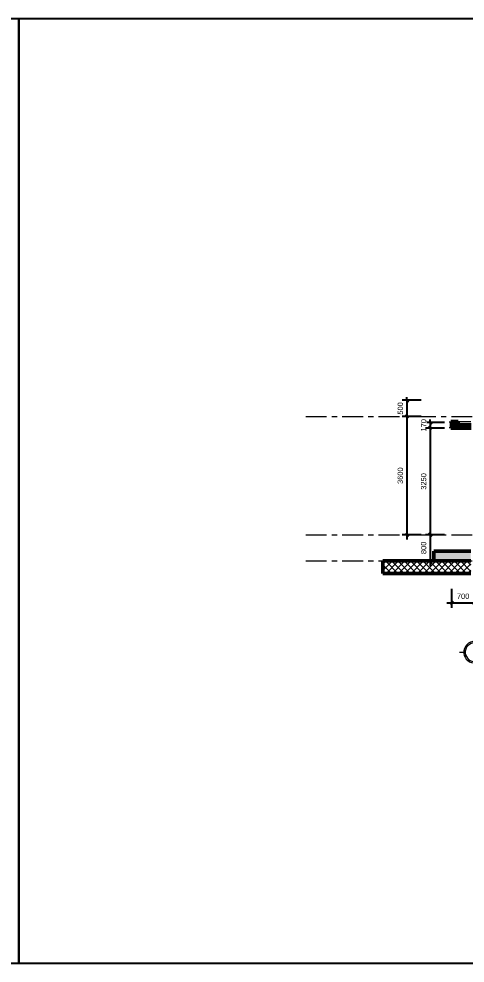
# Model space of a CAD drawing. Header units: millimetres. Extents: x 2164007 to 2324354, y -2513385 to -2308978.
# Drawn here: x 2283289 to 2296906, y -2513385 to -2484607 of the extents above; entities that cross this region are included whole.
import ezdxf

# ---------------------------------------------------------------- set-up
doc = ezdxf.new("R2010")
doc.units = ezdxf.units.MM
doc.linetypes.add('Grid Line', pattern=[22.225, 12.7, -3.175, 3.175, -3.175])
doc.layers.add('5', color=5, linetype='Continuous')
for name, color, linetype, lineweight in [('A-ANNO-DIMS', 211, 'Continuous', 9), ('A-DETL-GENF', 8, 'Continuous', 9), ('A-DETL-WIDE', 214, 'Continuous', 50), ('A-FLOR', 8, 'Continuous', 13), ('A-FLOR-PATT', 8, 'Continuous', 13), ('S-GRID', 8, 'Continuous', 9), ('S-GRID-IDEN', 8, 'Continuous', 9)]:
    doc.layers.add(name, color=color, linetype=linetype, lineweight=lineweight)
doc.styles.add('Arial_1', font='arial.ttf', dxfattribs={"height": 162.282934})
doc.dimstyles.new('Dim_dai_ca_vu_1', dxfattribs={"dimscale": 304.8, "dimtxt": 165, "dimasz": 0.292969, "dimexe": 0.492126, "dimexo": 0.0625, "dimgap": 0.393701, "dimtad": 1, "dimdec": 0, "dimzin": 0, "dimdsep": 46, "dimtxsty": 'Arial_1', "dimblk1": 'OBLIQUE', "dimblk2": 'OBLIQUE', "dimsah": 1, "dimcen": 0.09, "dimdle": 0.492126, "dimadec": 0, "dimazin": 0, "dimtfac": 1, "dimtdec": 4, "dimtix": 1, "dimtmove": 0, "dimatfit": 3, "dimfxl": 0.984252, "dimfxlon": 1, "dimtvp": 1, "dimtfill": 1, "dimtolj": 1, "dimtzin": 0, "dimarcsym": 2})

# ---------------------------------------------------------------- blocks, each defined once
blk = doc.blocks.new('Floors 3 - Floors 3-1078498-mc c-cc')
at = {"layer": 'A-FLOR-PATT', "lineweight": 13}
h = blk.add_hatch(color=256, dxfattribs=at)
h.paths.add_polyline_path([(12487, 3250), (12671, 3250), (12671, 3450), (12471, 3450), (12471, 3250)], flags=0)
h.paths.add_polyline_path([(-4829, 3250), (-4629, 3250), (-4629, 3450), (-4829, 3450)], flags=0)
at = {"layer": 'A-FLOR', "lineweight": 50}
for p, q in [((-4629, 3450), (-4829, 3450)), ((-4829, 3450), (-4829, 3250)), ((-4829, 3250), (-4629, 3250)), ((-4629, 3250), (-4629, 3450)), ((12671, 3450), (12471, 3450)), ((12471, 3450), (12471, 3250)), ((12471, 3250), (12671, 3250)), ((12671, 3250), (12671, 3450))]:
    blk.add_line(p, q, dxfattribs=at)
at = {"layer": 'A-FLOR'}
for p, q in [((-4629, 3450), (-4244, 3450)), ((12086, 3450), (12471, 3450))]:
    blk.add_line(p, q, dxfattribs=at)
blk = doc.blocks.new('Floors 6 - Floors 3-1090177-mc c-cc')
at = {"layer": 'A-FLOR-PATT', "lineweight": 13}
h = blk.add_hatch(color=256, dxfattribs=at)
h.paths.add_polyline_path([(12671, 3250), (12701, 3250), (12701, 3280), (12671, 3280)], flags=0)
h.paths.add_polyline_path([(-4859, 3250), (-4829, 3250), (-4829, 3280), (-4859, 3280)], flags=0)
h.paths.add_polyline_path([(12671, 3420), (12701, 3420), (12701, 3450), (12671, 3450)], flags=0)
h.paths.add_polyline_path([(-4859, 3420), (-4829, 3420), (-4829, 3450), (-4859, 3450)], flags=0)
at = {"layer": 'A-FLOR', "lineweight": 50}
for p, q in [((-4829, 3450), (-4859, 3450)), ((-4859, 3450), (-4859, 3420)), ((-4859, 3420), (-4829, 3420)), ((-4829, 3280), (-4859, 3280)), ((-4859, 3280), (-4859, 3250)), ((-4859, 3250), (-4829, 3250)), ((-4829, 3420), (-4829, 3450)), ((-4829, 3250), (-4829, 3280)), ((12701, 3450), (12671, 3450)), ((12671, 3450), (12671, 3420)), ((12671, 3420), (12701, 3420)), ((12701, 3280), (12671, 3280)), ((12671, 3280), (12671, 3250)), ((12671, 3250), (12701, 3250)), ((12701, 3420), (12701, 3450)), ((12701, 3250), (12701, 3280))]:
    blk.add_line(p, q, dxfattribs=at)
blk = doc.blocks.new('Grid - Structural Grid-308830-mc c-cc')
at = {"layer": 'S-GRID-IDEN'}
for p, q in [((-4129, -3115), (-4129, -3250)), ((-4594, -3580), (-4459, -3580)), ((-3664, -3580), (-3799, -3580)), ((-4129, -4045), (-4129, -3910))]:
    blk.add_line(p, q, dxfattribs=at)
at = {"layer": 'S-GRID-IDEN', "lineweight": 13}
for start, end in [(86.5906, 185.4173), (3.4094, 86.5906), (185.4173, 275.4173), (275.4173, 3.4094)]:
    blk.add_arc((-4129, -3580), 330, start, end, dxfattribs=at)
at = {"layer": 'S-GRID-IDEN'}
for start, end in [(86.5906, 185.4173), (3.4094, 86.5906), (185.4173, 275.4173), (275.4173, 3.4094)]:
    blk.add_arc((-4129, -3580), 285, start, end, dxfattribs=at)
blk = doc.blocks.new('_Oblique')
at = {"color": 0, "linetype": 'ByBlock', "lineweight": -2}
blk.add_line((-0.5, -0.5), (0.5, 0.5), dxfattribs=at)
blk = doc.blocks.new('*D706')
at = {"layer": 'A-ANNO-DIMS', "color": 0, "lineweight": -2}
for p, q in [((2296273, -2496909), (2295692, -2496909)), ((2296273, -2497079), (2295692, -2497079)), ((2295842, -2496909), (2295842, -2496820)), ((2295842, -2496909), (2295842, -2497079)), ((2295842, -2497079), (2295842, -2497168))]:
    blk.add_line(p, q, dxfattribs=at)
at = {"layer": 'Defpoints', "color": 0}
for p in [(2296292, -2496909), (2296292, -2497079)]:
    blk.add_point(p, dxfattribs=at)
at = {"layer": 'A-ANNO-DIMS', "color": 0, "lineweight": -2, "xscale": 89.296875, "yscale": 89.296875, "zscale": 89.296875}
for p, rotation in [((2295842, -2496909), 270), ((2295842, -2497079), 90)]:
    blk.add_blockref('_Oblique', p, dxfattribs=dict(at, rotation=rotation))
at = {"layer": 'A-ANNO-DIMS', "color": 0, "insert": (2295640, -2496994), "char_height": 162.3, "attachment_point": 5, "rotation": 90, "style": 'Arial_1', "bg_fill": 3, "box_fill_scale": 1.1, "bg_fill_color": 256, "bg_fill_true_color": 13158600, "bg_fill_transparency": 16719164}
blk.add_mtext('\\A1;170', dxfattribs=at)
at = {"layer": 'Defpoints', "color": 0}
blk.add_point((2295842, -2497079), dxfattribs=at)
blk = doc.blocks.new('*D707')
at = {"layer": 'A-ANNO-DIMS', "color": 0, "lineweight": -2}
for p, q in [((2296273, -2497079), (2295692, -2497079)), ((2295842, -2496929), (2295842, -2500479)), ((2296273, -2500329), (2295692, -2500329))]:
    blk.add_line(p, q, dxfattribs=at)
at = {"layer": 'Defpoints', "color": 0}
for p in [(2296292, -2497079), (2295842, -2500329), (2296292, -2500329)]:
    blk.add_point(p, dxfattribs=at)
at = {"layer": 'A-ANNO-DIMS', "color": 0, "lineweight": -2, "xscale": 89.296875, "yscale": 89.296875, "zscale": 89.296875}
for p, rotation in [((2295842, -2497079), 90), ((2295842, -2500329), 270)]:
    blk.add_blockref('_Oblique', p, dxfattribs=dict(at, rotation=rotation))
at = {"layer": 'A-ANNO-DIMS', "color": 0, "insert": (2295640, -2498704), "char_height": 162.3, "attachment_point": 5, "rotation": 90, "style": 'Arial_1', "bg_fill": 3, "box_fill_scale": 1.1, "bg_fill_color": 256, "bg_fill_true_color": 13158600, "bg_fill_transparency": 16719164}
blk.add_mtext('\\A1;3250', dxfattribs=at)
blk = doc.blocks.new('*D708')
at = {"layer": 'A-ANNO-DIMS', "color": 0, "lineweight": -2}
for p, q in [((2295842, -2500179), (2295842, -2501279)), ((2296273, -2500329), (2295692, -2500329)), ((2296273, -2501129), (2295692, -2501129))]:
    blk.add_line(p, q, dxfattribs=at)
at = {"layer": 'Defpoints', "color": 0}
for p in [(2296292, -2500329), (2295842, -2501129), (2296292, -2501129)]:
    blk.add_point(p, dxfattribs=at)
at = {"layer": 'A-ANNO-DIMS', "color": 0, "lineweight": -2, "xscale": 89.296875, "yscale": 89.296875, "zscale": 89.296875}
for p, rotation in [((2295842, -2500329), 90), ((2295842, -2501129), 270)]:
    blk.add_blockref('_Oblique', p, dxfattribs=dict(at, rotation=rotation))
at = {"layer": 'A-ANNO-DIMS', "color": 0, "insert": (2295640, -2500729), "char_height": 162.3, "attachment_point": 5, "rotation": 90, "style": 'Arial_1', "bg_fill": 3, "box_fill_scale": 1.1, "bg_fill_color": 256, "bg_fill_true_color": 13158600, "bg_fill_transparency": 16719164}
blk.add_mtext('\\A1;800', dxfattribs=at)
blk = doc.blocks.new('*D709')
at = {"layer": 'A-ANNO-DIMS', "color": 0, "lineweight": -2}
for p, q in [((2295562, -2496229), (2294981, -2496229)), ((2295131, -2496229), (2295131, -2496140)), ((2295131, -2496229), (2295131, -2496729)), ((2295562, -2496729), (2294981, -2496729)), ((2295131, -2496729), (2295131, -2496818))]:
    blk.add_line(p, q, dxfattribs=at)
at = {"layer": 'Defpoints', "color": 0}
for p in [(2295581, -2496229), (2295581, -2496729)]:
    blk.add_point(p, dxfattribs=at)
at = {"layer": 'A-ANNO-DIMS', "color": 0, "lineweight": -2, "xscale": 89.296875, "yscale": 89.296875, "zscale": 89.296875}
for p, rotation in [((2295131, -2496229), 270), ((2295131, -2496729), 90)]:
    blk.add_blockref('_Oblique', p, dxfattribs=dict(at, rotation=rotation))
at = {"layer": 'A-ANNO-DIMS', "color": 0, "insert": (2294929, -2496479), "char_height": 162.3, "attachment_point": 5, "rotation": 90, "style": 'Arial_1', "bg_fill": 3, "box_fill_scale": 1.1, "bg_fill_color": 256, "bg_fill_true_color": 13158600, "bg_fill_transparency": 16719164}
blk.add_mtext('\\A1;500', dxfattribs=at)
at = {"layer": 'Defpoints', "color": 0}
blk.add_point((2295131, -2496729), dxfattribs=at)
blk = doc.blocks.new('*D710')
at = {"layer": 'A-ANNO-DIMS', "color": 0, "lineweight": -2}
for p, q in [((2295562, -2496729), (2294981, -2496729)), ((2295131, -2496579), (2295131, -2500479)), ((2295562, -2500329), (2294981, -2500329))]:
    blk.add_line(p, q, dxfattribs=at)
at = {"layer": 'Defpoints', "color": 0}
for p in [(2295581, -2496729), (2295131, -2500329), (2295581, -2500329)]:
    blk.add_point(p, dxfattribs=at)
at = {"layer": 'A-ANNO-DIMS', "color": 0, "lineweight": -2, "xscale": 89.296875, "yscale": 89.296875, "zscale": 89.296875}
for p, rotation in [((2295131, -2496729), 90), ((2295131, -2500329), 270)]:
    blk.add_blockref('_Oblique', p, dxfattribs=dict(at, rotation=rotation))
at = {"layer": 'A-ANNO-DIMS', "color": 0, "insert": (2294928, -2498529), "char_height": 162.3, "attachment_point": 5, "rotation": 90, "style": 'Arial_1', "bg_fill": 3, "box_fill_scale": 1.1, "bg_fill_color": 256, "bg_fill_true_color": 13158600, "bg_fill_transparency": 16719164}
blk.add_mtext('\\A1;3600', dxfattribs=at)
blk = doc.blocks.new('*D711')
at = {"layer": 'A-ANNO-DIMS', "color": 0, "lineweight": -2}
for p, q in [((2296495, -2501976), (2296495, -2502557)), ((2297195, -2501976), (2297195, -2502557)), ((2296345, -2502407), (2297345, -2502407))]:
    blk.add_line(p, q, dxfattribs=at)
at = {"layer": 'Defpoints', "color": 0}
for p in [(2296495, -2501957), (2297195, -2501957), (2297195, -2502407)]:
    blk.add_point(p, dxfattribs=at)
at = {"layer": 'A-ANNO-DIMS', "color": 0, "lineweight": -2, "xscale": 89.296875, "yscale": 89.296875, "zscale": 89.296875, "rotation": 180}
blk.add_blockref('_Oblique', (2296495, -2502407), dxfattribs=at)
at = {"layer": 'A-ANNO-DIMS', "color": 0, "lineweight": -2, "xscale": 89.296875, "yscale": 89.296875, "zscale": 89.296875}
blk.add_blockref('_Oblique', (2297195, -2502407), dxfattribs=at)
at = {"layer": 'A-ANNO-DIMS', "color": 0, "insert": (2296845, -2502205), "char_height": 162.3, "attachment_point": 5, "style": 'Arial_1', "bg_fill": 3, "box_fill_scale": 1.1, "bg_fill_color": 256, "bg_fill_true_color": 13158600, "bg_fill_transparency": 16719164}
blk.add_mtext('\\A1;700', dxfattribs=at)

msp = doc.modelspace()

# ---------------------------------------------------------------- hatches: boundary and pattern name
at = {"layer": 'A-DETL-GENF'}
h = msp.add_hatch(dxfattribs=at)
h.set_pattern_fill('FP_5', style=0, pattern_type=2)
h.set_pattern_definition([(45, (2305746.95, -2497704.09), (-95.4594, 95.4594), []), (135, (2305746.95, -2497704.09), (-95.4594, -95.4594), [])])
h.paths.add_polyline_path([(2315854.7, -2501509.1), (2315854.7, -2501129.1), (2313409.7, -2501129.1), (2313409.7, -2501509.1), (2313811.2, -2501509.1)], flags=0)
h.paths.add_polyline_path([(2313179.7, -2501509.1), (2313179.7, -2500429.1), (2309494.7, -2500429.1), (2309494.7, -2500679.1), (2309294.7, -2500679.1), (2309294.7, -2500429.1), (2305129.7, -2500429.1), (2305129.7, -2500679.1), (2304929.7, -2500679.1), (2304929.7, -2500429.1), (2302069.7, -2500429.1), (2302069.7, -2500679.1), (2301869.7, -2500679.1), (2301869.7, -2500429.1), (2300294.7, -2500429.1), (2300294.7, -2500679.1), (2300094.7, -2500679.1), (2300094.7, -2500429.1), (2297309.7, -2500429.1), (2297309.7, -2501509.1), (2312270.6, -2501509.1)], flags=0)
h.paths.add_polyline_path([(2297079.7, -2501509.1), (2297079.7, -2501129.1), (2294394.7, -2501129.1), (2294394.7, -2501509.1), (2295325, -2501509.1)], flags=0)
at = {"layer": 'A-FLOR-PATT', "lineweight": 13}
h = msp.add_hatch(color=256, dxfattribs=at)
h.paths.add_polyline_path([(2313811.2, -2497079.1), (2313994.7, -2497079.1), (2313994.7, -2496979.1), (2313394.7, -2496979.1), (2313394.7, -2497079.1)], flags=0)
h.paths.add_polyline_path([(2296865.5, -2497079.1), (2297094.7, -2497079.1), (2297094.7, -2496979.1), (2296494.7, -2496979.1), (2296494.7, -2497079.1)], flags=0)
at = {"layer": 'A-FLOR-PATT', "lineweight": 9}
h = msp.add_hatch(dxfattribs=at)
h.set_pattern_fill('FP_4', color=256, style=0, pattern_type=2)
h.set_pattern_definition([(0, (2305746.95, -2497704.09), (365.76, 91.44), [30.175, -244.145, 30.175, -244.145, -1463.04]), (0, (2305746.95, -2497704.09), (365.76, 91.44), [-548.64, 30.175, -518.465, 30.175, -244.145, -640.08]), (0, (2305746.95, -2497704.09), (365.76, 91.44), [-1371.6, 30.175, -152.705, 30.175, -427.025]), (120, (2305884.11, -2497658.37), (-262.0694, 271.03745), [30.175, -244.145, 30.175, -1707.185]), (120, (2305884.11, -2497658.37), (-262.0694, 271.03745), [-304.495, -244.145, 30.175, -518.465, -914.4]), (120, (2305884.11, -2497658.37), (-262.0694, 271.03745), [-1097.28, 30.175, -244.145, 30.175, -609.905]), (120, (2305884.11, -2497658.37), (-262.0694, 271.03745), [-1401.775, -152.705, 30.175, -427.025]), (240, (2305929.83, -2497475.49), (-103.6906, -362.47745), [30.175, -244.145, 30.175, -1707.185]), (240, (2305929.83, -2497475.49), (-103.6906, -362.47745), [-304.495, -244.145, 30.175, -518.465, -914.4]), (240, (2305929.83, -2497475.49), (-103.6906, -362.47745), [-1097.28, 30.175, -244.145, 30.175, -609.905]), (240, (2305929.83, -2497475.49), (-103.6906, -362.47745), [-1401.775, -152.705, 30.175, -427.025])])
h.paths.add_polyline_path([(2295949, -2501129.1), (2297079.7, -2501129.1), (2297079.7, -2500829.1), (2295949, -2500829.1), (2295949, -2501101.2)], flags=0)
h.paths.add_polyline_path([(2314394.7, -2501129.1), (2314394.7, -2500829.1), (2313409.7, -2500829.1), (2313409.7, -2501129.1), (2313811.2, -2501129.1)], flags=0)

# ---------------------------------------------------------------- linework, layer by layer
at = {"layer": '5'}
for points in [[(2242592.6, -2513385.3), (2283289.3, -2513385.3), (2283289.3, -2484607), (2242592.6, -2484607)], [(2283289.3, -2513385.3), (2323985.9, -2513385.3), (2323985.9, -2484607), (2283289.3, -2484607)]]:
    msp.add_lwpolyline(points, close=True, dxfattribs=at)
at = {"layer": 'A-DETL-WIDE'}
for p, q in [((2297079.7, -2501129.1), (2294394.7, -2501129.1)), ((2294394.7, -2501129.1), (2294394.7, -2501509.1)), ((2294394.7, -2501509.1), (2297079.7, -2501509.1))]:
    msp.add_line(p, q, dxfattribs=at)
at = {"layer": 'A-FLOR', "lineweight": 50}
for p, q in [((2297094.7, -2496979.1), (2296494.7, -2496979.1)), ((2296494.7, -2496979.1), (2296494.7, -2497079.1)), ((2296494.7, -2497079.1), (2297094.7, -2497079.1)), ((2297079.7, -2500829.1), (2295949, -2500829.1)), ((2295949, -2500829.1), (2295949, -2501129.1))]:
    msp.add_line(p, q, dxfattribs=at)
at = {"layer": 'S-GRID', "linetype": 'Grid Line', "ltscale": 50}
for p, q in [((2292044, -2496729.1), (2320927.1, -2496729.1)), ((2292044, -2500329.1), (2320927.1, -2500329.1)), ((2292044, -2501129.1), (2320927.1, -2501129.1))]:
    msp.add_line(p, q, dxfattribs=at)

# ---------------------------------------------------------------- block references
at = {"layer": 'A-FLOR'}
for name in ['Floors 6 - Floors 3-1090177-mc c-cc', 'Floors 3 - Floors 3-1078498-mc c-cc']:
    msp.add_blockref(name, (2301323.7, -2500329.1), dxfattribs=at)
at = {"layer": 'S-GRID-IDEN'}
msp.add_blockref('Grid - Structural Grid-308830-mc c-cc', (2301323.7, -2500329.1), dxfattribs=at)

# ---------------------------------------------------------------- next in the draw order: dimensions: what is measured, and where the dimension line sits
at = {"layer": 'A-ANNO-DIMS'}
dim = msp.add_linear_dim(base=(2295842.4, -2497079.1), p1=(2296292.4, -2496909.1), p2=(2296292.4, -2497079.1), angle=90, dimstyle='Dim_dai_ca_vu_1', override={"dimpost": '<>', "dimfxl": 170}, dxfattribs=at)
dim.commit()
dim.dimension.update_dxf_attribs({"geometry": '*D706', "text_midpoint": (2295639.6, -2496994.1)})
dim = msp.add_linear_dim(base=(2297194.7, -2502407.4), p1=(2296494.7, -2501957.4), p2=(2297194.7, -2501957.4), dimstyle='Dim_dai_ca_vu_1', override={"dimpost": '<>', "dimfxl": 700}, dxfattribs=at)
dim.commit()
dim.dimension.update_dxf_attribs({"geometry": '*D711', "text_midpoint": (2296844.7, -2502204.5)})

# ---------------------------------------------------------------- next in the draw order: dimensions: what is measured, and where the dimension line sits
dim = msp.add_linear_dim(base=(2295842.4, -2500329.1), p1=(2296292.4, -2497079.1), p2=(2296292.4, -2500329.1), angle=90, dimstyle='Dim_dai_ca_vu_1', override={"dimpost": '<>', "dimfxl": 3250}, dxfattribs=at)
dim.commit()
dim.dimension.update_dxf_attribs({"geometry": '*D707', "text_midpoint": (2295639.5, -2498704.1)})

# ---------------------------------------------------------------- next in the draw order: dimensions: what is measured, and where the dimension line sits
for base, p1, p2, override, picture, middle in [((2295131.4, -2496729.1), (2295581.4, -2496229.1), (2295581.4, -2496729.1), {"dimpost": '<>', "dimfxl": 500}, '*D709', (2294928.5, -2496479.1)), ((2295842.4, -2501129.1), (2296292.4, -2500329.1), (2296292.4, -2501129.1), {"dimpost": '<>', "dimfxl": 800}, '*D708', (2295639.6, -2500729.1))]:
    dim = msp.add_linear_dim(base=base, p1=p1, p2=p2, angle=90, dimstyle='Dim_dai_ca_vu_1', override=override, dxfattribs=at)
    dim.commit()
    dim.dimension.update_dxf_attribs({"geometry": picture, "text_midpoint": middle})

# ---------------------------------------------------------------- next in the draw order: dimensions: what is measured, and where the dimension line sits
dim = msp.add_linear_dim(base=(2295131.4, -2500329.1), p1=(2295581.4, -2496729.1), p2=(2295581.4, -2500329.1), angle=90, dimstyle='Dim_dai_ca_vu_1', override={"dimpost": '<>', "dimfxl": 3600}, dxfattribs=at)
dim.commit()
dim.dimension.update_dxf_attribs({"geometry": '*D710', "text_midpoint": (2294928.5, -2498529.1)})

doc.saveas('drawing.dxf')
